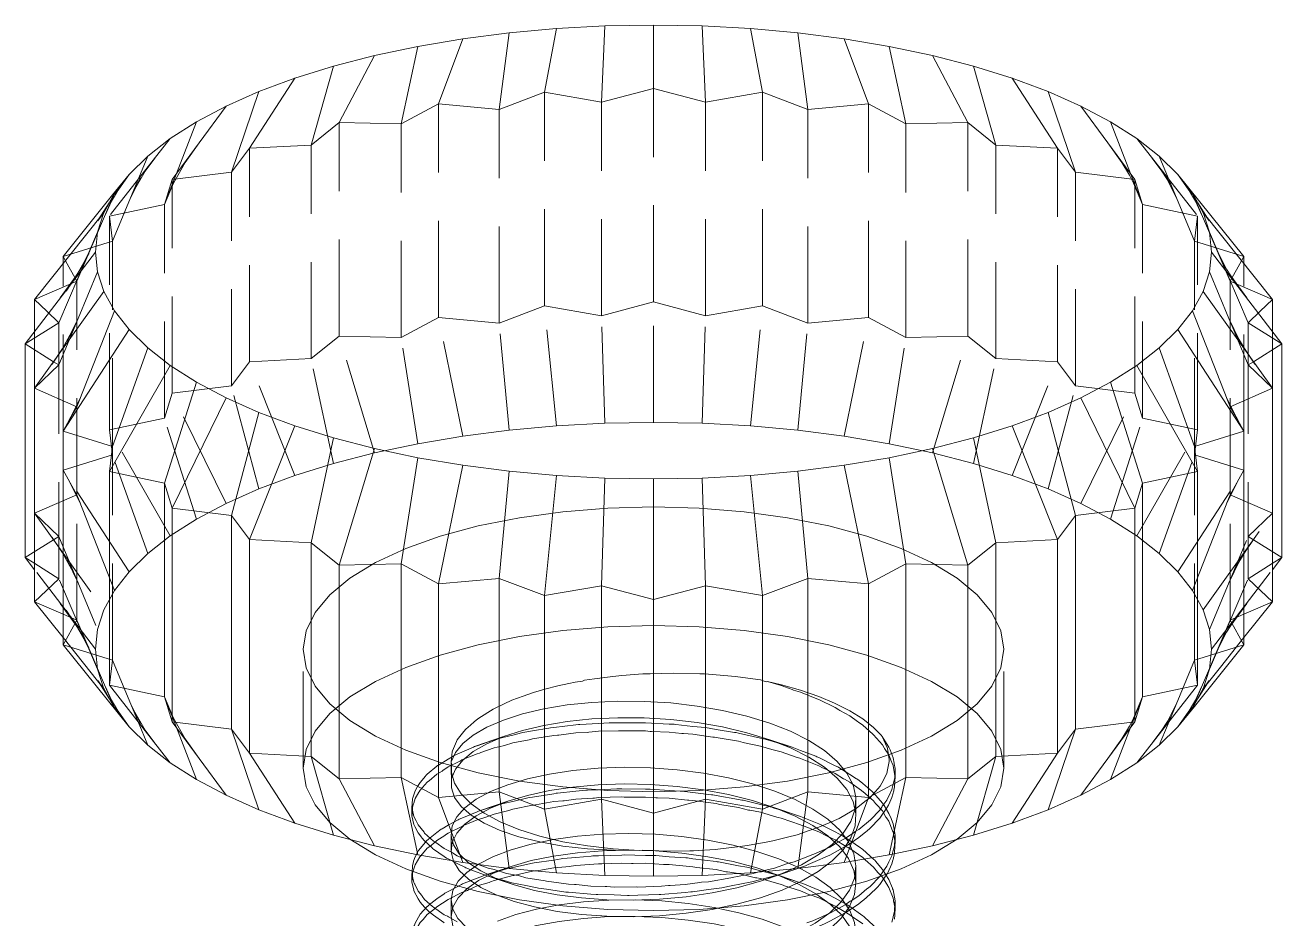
# Model space of a CAD drawing. Header units: millimetres. Extents: x 6 to 294, y 6 to 294.
# Drawn here: x 107.5 to 133.5, y 152.72 to 171.22 of the extents above; entities that cross this region are included whole.
import ezdxf

# ---------------------------------------------------------------- set-up
doc = ezdxf.new("R2010")
doc.units = ezdxf.units.MM
doc.linetypes.add('HIDDEN', pattern=[3, 2, -1])
doc.layers.add('M-VIEW', color=7, linetype='CONTINUOUS', lineweight=0)
doc.layers.add('M-VIEW-HIDD', color=8, linetype='HIDDEN', lineweight=0)

msp = doc.modelspace()

# ---------------------------------------------------------------- linework, layer by layer
at = {"layer": 'M-VIEW', "lineweight": 0}
for p, q in [((117.512, 171.057), (118.495, 171.146)), ((118.495, 171.146), (119.494, 171.199)), ((119.494, 171.199), (120.5, 171.217)), ((120.5, 171.217), (121.506, 171.199)), ((121.506, 171.199), (122.505, 171.146)), ((122.505, 171.146), (123.488, 171.057)), ((115.621, 170.777), (116.552, 170.934)), ((116.552, 170.934), (117.512, 171.057)), ((124.448, 170.934), (123.488, 171.057)), ((124.448, 170.934), (125.379, 170.777)), ((113.879, 170.368), (114.728, 170.588)), ((114.728, 170.588), (115.621, 170.777)), ((126.272, 170.588), (125.379, 170.777)), ((127.121, 170.368), (126.272, 170.588)), ((113.08, 170.119), (113.879, 170.368)), ((127.92, 170.119), (127.121, 170.368)), ((112.337, 169.842), (113.08, 170.119)), ((128.663, 169.842), (127.92, 170.119)), ((111.657, 169.54), (112.337, 169.842)), ((129.343, 169.54), (128.663, 169.842)), ((111.044, 169.215), (111.657, 169.54)), ((129.343, 169.54), (129.956, 169.215)), ((110.503, 168.869), (111.044, 169.215)), ((130.497, 168.869), (129.956, 169.215)), ((110.038, 168.506), (110.503, 168.869)), ((130.962, 168.506), (130.497, 168.869)), ((109.652, 168.128), (110.038, 168.506)), ((131.348, 168.128), (130.962, 168.506)), ((109.652, 168.127), (109.31, 167.703)), ((109.349, 167.737), (109.652, 168.128)), ((131.348, 168.128), (132.716, 166.43)), ((131.651, 167.737), (131.348, 168.128)), ((109.31, 167.703), (108.284, 166.43)), ((109.241, 167.537), (109.349, 167.737)), ((131.869, 167.337), (131.651, 167.737)), ((109.131, 167.337), (109.239, 167.535)), ((107.697, 165.54), (109.131, 167.337)), ((109, 166.931), (109.131, 167.337)), ((131.869, 167.337), (133.303, 165.54)), ((132, 166.931), (131.869, 167.337)), ((108.799, 166.463), (109, 166.931)), ((108.956, 166.522), (109, 166.931)), ((132, 166.931), (132.201, 166.462)), ((132.044, 166.522), (132, 166.931)), ((108.956, 166.522), (107.5, 164.621)), ((108.335, 166.339), (108.284, 166.43)), ((109, 166.112), (108.956, 166.522)), ((132, 166.112), (132.044, 166.522)), ((132.044, 166.522), (133.5, 164.621)), ((132.665, 166.339), (132.716, 166.43)), ((108.579, 166.066), (108.531, 165.99)), ((108.599, 165.148), (109, 166.112)), ((109.131, 165.706), (109, 166.112)), ((131.869, 165.706), (132, 166.112)), ((132, 166.112), (132.402, 165.146)), ((107.697, 163.703), (109.131, 165.706)), ((109.349, 165.306), (109.131, 165.706)), ((131.651, 165.306), (131.869, 165.706)), ((131.869, 165.706), (133.303, 163.703)), ((107.697, 164.879), (107.697, 165.54)), ((107.947, 165.3), (107.697, 165.54)), ((133.053, 165.3), (133.303, 165.54)), ((133.303, 164.879), (133.303, 165.54)), ((108.453, 164.848), (108.598, 165.148)), ((108.633, 163.48), (109.349, 165.306)), ((109.652, 164.916), (109.349, 165.306)), ((131.348, 164.916), (131.651, 165.306)), ((132.367, 163.48), (131.651, 165.306)), ((132.623, 164.693), (132.402, 165.148)), ((108.284, 162.813), (109.652, 164.916)), ((110.038, 164.537), (109.652, 164.916)), ((130.962, 164.537), (131.348, 164.916)), ((132.716, 162.813), (131.348, 164.916)), ((107.5, 160.2), (107.5, 164.621)), ((108.088, 164.252), (107.5, 164.621)), ((132.912, 164.252), (133.5, 164.621)), ((133.5, 160.2), (133.5, 164.621)), ((109.307, 162.499), (110.038, 164.537)), ((110.503, 164.174), (110.038, 164.537)), ((130.497, 164.174), (130.962, 164.537)), ((131.693, 162.499), (130.962, 164.537)), ((109.242, 161.978), (110.503, 164.174)), ((111.044, 163.829), (110.503, 164.174)), ((129.956, 163.829), (130.497, 164.174)), ((130.497, 164.174), (131.758, 161.978)), ((110.383, 161.74), (111.044, 163.829)), ((111.044, 163.829), (111.657, 163.504)), ((129.343, 163.504), (129.956, 163.829)), ((130.617, 161.74), (129.956, 163.829)), ((107.697, 159.282), (107.697, 163.703)), ((108.571, 163.321), (107.697, 163.703)), ((132.429, 163.321), (133.303, 163.703)), ((133.303, 159.282), (133.303, 163.703)), ((110.541, 161.223), (111.657, 163.504)), ((112.337, 163.202), (111.657, 163.504)), ((128.663, 163.202), (129.343, 163.504)), ((130.459, 161.223), (129.343, 163.504)), ((108.284, 162.813), (108.428, 163.069)), ((111.767, 161.07), (112.337, 163.202)), ((113.08, 162.925), (112.337, 163.202)), ((127.92, 162.925), (128.663, 163.202)), ((129.233, 161.07), (128.663, 163.202)), ((132.716, 162.813), (132.572, 163.069)), ((108.284, 158.391), (108.284, 162.813)), ((109.307, 162.499), (108.284, 162.813)), ((112.144, 160.571), (113.08, 162.925)), ((113.879, 162.675), (113.08, 162.925)), ((127.121, 162.675), (127.92, 162.925)), ((128.856, 160.571), (127.92, 162.925)), ((131.693, 162.499), (132.716, 162.813)), ((132.716, 158.391), (132.716, 162.813)), ((113.416, 160.507), (113.879, 162.675)), ((114.728, 162.455), (113.879, 162.675)), ((126.272, 162.455), (127.121, 162.675)), ((127.584, 160.507), (127.121, 162.675)), ((109.242, 161.978), (109.307, 162.499)), ((114, 160.042), (114.728, 162.455)), ((115.621, 162.266), (114.728, 162.455)), ((115.281, 160.069), (115.621, 162.266)), ((115.621, 162.266), (116.552, 162.109)), ((124.448, 162.109), (125.379, 162.266)), ((125.379, 162.266), (126.272, 162.455)), ((125.719, 160.069), (125.379, 162.266)), ((127, 160.042), (126.272, 162.455)), ((131.758, 161.978), (131.693, 162.499)), ((116.054, 159.653), (116.552, 162.109)), ((117.512, 161.986), (116.552, 162.109)), ((117.304, 159.769), (117.512, 161.986)), ((117.512, 161.986), (118.495, 161.898)), ((122.505, 161.898), (123.488, 161.986)), ((123.488, 161.986), (124.448, 162.109)), ((123.696, 159.769), (123.488, 161.986)), ((124.946, 159.653), (124.448, 162.109)), ((109.242, 157.556), (109.242, 161.978)), ((110.383, 161.74), (109.242, 161.978)), ((110.383, 157.319), (110.383, 161.74)), ((110.541, 161.223), (110.383, 161.74)), ((118.243, 159.414), (118.495, 161.898)), ((118.495, 161.898), (119.494, 161.844)), ((119.424, 159.617), (119.494, 161.844)), ((119.494, 161.844), (120.5, 161.826)), ((120.5, 161.826), (121.506, 161.844)), ((120.5, 159.334), (120.5, 161.826)), ((121.506, 161.844), (122.505, 161.898)), ((121.576, 159.617), (121.506, 161.844)), ((122.757, 159.414), (122.505, 161.898)), ((130.459, 161.223), (130.617, 161.74)), ((130.617, 161.74), (131.758, 161.978)), ((130.617, 157.319), (130.617, 161.74)), ((131.758, 157.556), (131.758, 161.978)), ((110.541, 156.801), (110.541, 161.223)), ((110.541, 161.223), (111.767, 161.07)), ((129.233, 161.07), (130.459, 161.223)), ((130.459, 156.801), (130.459, 161.223)), ((111.767, 156.648), (111.767, 161.07)), ((112.144, 160.571), (111.767, 161.07)), ((128.856, 160.571), (129.233, 161.07)), ((129.233, 156.648), (129.233, 161.07)), ((112.144, 156.149), (112.144, 160.571)), ((112.144, 160.571), (113.416, 160.507)), ((113.416, 156.085), (113.416, 160.507)), ((114, 160.042), (113.416, 160.507)), ((127, 160.042), (127.584, 160.507)), ((127.584, 160.507), (128.856, 160.571)), ((127.584, 156.085), (127.584, 160.507)), ((128.856, 156.149), (128.856, 160.571)), ((107.697, 159.942), (107.5, 160.2)), ((107.698, 160.076), (107.5, 160.2)), ((133.302, 160.076), (133.5, 160.2)), ((133.303, 159.942), (133.5, 160.2)), ((115.281, 160.069), (114, 160.042)), ((114, 155.621), (114, 160.042)), ((115.281, 155.647), (115.281, 160.069)), ((116.054, 159.653), (115.281, 160.069)), ((124.946, 159.653), (125.719, 160.069)), ((125.719, 155.647), (125.719, 160.069)), ((125.719, 160.069), (127, 160.042)), ((127, 155.621), (127, 160.042)), ((116.054, 159.653), (117.304, 159.769)), ((116.054, 155.231), (116.054, 159.653)), ((117.304, 155.348), (117.304, 159.769)), ((118.243, 159.414), (117.304, 159.769)), ((122.757, 159.414), (123.696, 159.769)), ((123.696, 155.348), (123.696, 159.769)), ((123.696, 159.769), (124.946, 159.653)), ((124.946, 155.231), (124.946, 159.653)), ((118.243, 159.414), (119.424, 159.617)), ((118.243, 154.993), (118.243, 159.414)), ((119.424, 155.196), (119.424, 159.617)), ((119.424, 159.617), (120.5, 159.334)), ((120.5, 159.334), (121.576, 159.617)), ((121.576, 155.196), (121.576, 159.617)), ((121.576, 159.617), (122.757, 159.414)), ((122.757, 154.993), (122.757, 159.414)), ((107.697, 159.282), (108.284, 158.547)), ((108.284, 159.025), (107.697, 159.282)), ((120.5, 154.912), (120.5, 159.334)), ((132.716, 158.547), (133.303, 159.282)), ((132.716, 159.025), (133.303, 159.282)), ((108.284, 158.391), (109.652, 156.694)), ((109.307, 158.077), (108.284, 158.391)), ((132.716, 158.391), (131.69, 157.119)), ((131.693, 158.077), (132.716, 158.391)), ((110.383, 157.319), (109.242, 157.556)), ((110.503, 155.952), (109.242, 157.556)), ((110.541, 156.801), (110.383, 157.319)), ((130.459, 156.801), (130.617, 157.319)), ((130.497, 155.952), (131.758, 157.556)), ((130.617, 157.319), (131.758, 157.556)), ((110.038, 156.315), (109.837, 156.799)), ((110.541, 156.801), (111.657, 155.282)), ((110.541, 156.801), (111.767, 156.648)), ((129.233, 156.648), (130.459, 156.801)), ((130.459, 156.801), (129.343, 155.282)), ((110.038, 156.315), (109.652, 156.694)), ((111.044, 155.607), (110.629, 156.681)), ((111.767, 156.648), (112.337, 154.98)), ((112.144, 156.149), (111.767, 156.648)), ((129.233, 156.648), (128.663, 154.98)), ((128.856, 156.149), (129.233, 156.648)), ((129.956, 155.607), (130.371, 156.681)), ((131.145, 156.756), (130.962, 156.315)), ((130.962, 156.315), (131.348, 156.694)), ((110.503, 155.952), (110.038, 156.315)), ((130.497, 155.952), (130.962, 156.315)), ((112.144, 156.149), (113.08, 154.703)), ((112.144, 156.149), (113.416, 156.085)), ((113.879, 154.454), (113.416, 156.085)), ((114, 155.621), (113.416, 156.085)), ((127, 155.621), (127.584, 156.085)), ((127.121, 154.454), (127.584, 156.085)), ((127.584, 156.085), (128.856, 156.149)), ((128.856, 156.149), (127.92, 154.703)), ((111.044, 155.607), (110.503, 155.952)), ((129.956, 155.607), (130.497, 155.952)), ((111.044, 155.607), (111.657, 155.282)), ((115.281, 155.647), (114, 155.621)), ((114.728, 154.233), (114, 155.621)), ((115.281, 155.647), (115.621, 154.044)), ((116.054, 155.231), (115.281, 155.647)), ((124.946, 155.231), (125.719, 155.647)), ((125.379, 154.044), (125.719, 155.647)), ((125.719, 155.647), (127, 155.621)), ((126.272, 154.233), (127, 155.621)), ((129.343, 155.282), (129.956, 155.607)), ((112.337, 154.98), (111.657, 155.282)), ((116.054, 155.231), (117.304, 155.348)), ((116.054, 155.231), (116.552, 153.888)), ((117.512, 153.764), (117.304, 155.348)), ((118.243, 154.993), (117.304, 155.348)), ((122.757, 154.993), (123.696, 155.348)), ((123.696, 155.348), (123.488, 153.764)), ((123.696, 155.348), (124.946, 155.231)), ((124.946, 155.231), (124.448, 153.888)), ((128.663, 154.98), (129.343, 155.282)), ((113.08, 154.703), (112.337, 154.98)), ((118.243, 154.993), (119.424, 155.196)), ((118.243, 154.993), (118.495, 153.676)), ((119.424, 155.196), (119.494, 153.622)), ((119.424, 155.196), (120.5, 154.912)), ((120.5, 154.912), (121.576, 155.196)), ((121.506, 153.622), (121.576, 155.196)), ((121.576, 155.196), (122.757, 154.993)), ((122.757, 154.993), (122.505, 153.676)), ((127.92, 154.703), (128.663, 154.98)), ((113.879, 154.454), (113.08, 154.703)), ((120.5, 153.604), (120.5, 154.912)), ((127.121, 154.454), (127.92, 154.703)), ((114.728, 154.233), (113.879, 154.454)), ((126.272, 154.233), (127.121, 154.454)), ((115.621, 154.044), (114.728, 154.233)), ((125.379, 154.044), (126.272, 154.233)), ((115.621, 154.044), (116.552, 153.888)), ((124.448, 153.888), (125.379, 154.044)), ((117.512, 153.764), (116.552, 153.888)), ((117.512, 153.764), (118.495, 153.676)), ((118.495, 153.676), (119.494, 153.622)), ((121.506, 153.622), (122.505, 153.676)), ((122.505, 153.676), (123.488, 153.764)), ((123.488, 153.764), (124.448, 153.888)), ((115.503, 153.486), (115.503, 153.652)), ((119.494, 153.622), (120.5, 153.604)), ((120.5, 153.604), (121.506, 153.622)), ((125.497, 152.935), (125.497, 153.098))]:
    msp.add_line(p, q, dxfattribs=at)
for points in [[(109.017, 167.194), (109.24, 167.537), (109.239, 167.535)], [(131.76, 167.537), (131.999, 167.17), (131.998, 167.17)], [(108.559, 166.031), (108.815, 166.481), (108.812, 166.476)], [(132.772, 165.572), (132.442, 166.028), (132.355, 166.167), (132.201, 166.463)], [(108.228, 165.572), (108.558, 166.028), (108.559, 166.03)], [(108.056, 164.204), (108.272, 164.523), (108.537, 165), (108.535, 164.996)], [(132.944, 164.204), (132.728, 164.523), (132.524, 164.853), (132.526, 164.85)], [(108.427, 163.067), (108.638, 163.489), (108.637, 163.488)], [(132.573, 163.067), (132.362, 163.489), (132.363, 163.488)], [(131.69, 157.118), (131.348, 156.694), (131.35, 156.698)], [(120.5, 152.893), (119.554, 152.919), (118.624, 152.994), (117.726, 153.118), (116.875, 153.289), (116.086, 153.503), (115.373, 153.757), (114.748, 154.047), (114.221, 154.368), (114.221, 154.368)], [(120.5, 152.893), (121.446, 152.919), (122.376, 152.994), (123.274, 153.118), (124.125, 153.289), (124.914, 153.503), (125.627, 153.757), (126.252, 154.047), (126.779, 154.368), (126.779, 154.368)], [(116.17, 152.806), (115.946, 152.965), (115.93, 152.981), (115.765, 153.125), (115.717, 153.193), (115.708, 153.206), (115.631, 153.295), (115.569, 153.425), (115.563, 153.437), (115.557, 153.447), (115.543, 153.472), (115.503, 153.652), (115.504, 153.673)], [(116.17, 152.639), (116.159, 152.647), (115.946, 152.799), (115.887, 152.845), (115.874, 152.857), (115.765, 152.965), (115.676, 153.07), (115.666, 153.082), (115.631, 153.134), (115.543, 153.305), (115.54, 153.317), (115.503, 153.486), (115.503, 153.488)], [(122.452, 152.099), (122.482, 152.107), (122.564, 152.128), (123, 152.238), (123.037, 152.248), (123.412, 152.371), (123.549, 152.416), (123.576, 152.425), (123.797, 152.517), (124.04, 152.621), (124.065, 152.631), (124.149, 152.675), (124.467, 152.847), (124.493, 152.862), (124.746, 153.036), (124.832, 153.1), (124.848, 153.112), (124.984, 153.233), (125.12, 153.367), (125.134, 153.381), (125.18, 153.435), (125.33, 153.644), (125.334, 153.653)], [(123.672, 152.639), (123.797, 152.679), (124.132, 152.835), (124.149, 152.843), (124.175, 152.857), (124.467, 153.013), (124.566, 153.086), (124.586, 153.098), (124.746, 153.197), (124.912, 153.341), (124.928, 153.353), (124.984, 153.395), (125.18, 153.602)], [(125.433, 152.656), (125.458, 152.759), (125.461, 152.774), (125.489, 152.875), (125.495, 153.052), (125.496, 153.066), (125.497, 153.098), (125.457, 153.32), (125.448, 153.345), (125.442, 153.36), (125.369, 153.534), (125.31, 153.636)], [(117.264, 153.211), (117.617, 153.082), (118.041, 152.968), (118.507, 152.877), (119.007, 152.812), (119.534, 152.775), (120.076, 152.767), (120.627, 152.787), (121.175, 152.838), (121.711, 152.917), (121.895, 152.955)], [(115.674, 152.816), (115.82, 152.976), (115.821, 152.976)], [(125.489, 152.714), (125.493, 152.8), (125.493, 152.815), (125.497, 152.935), (125.497, 152.936)], [(116.17, 151.439), (115.946, 151.592), (115.899, 151.64), (115.887, 151.652), (115.765, 151.754), (115.685, 151.864), (115.676, 151.876), (115.631, 151.926), (115.548, 152.095), (115.543, 152.105), (115.503, 152.279), (115.505, 152.334), (115.505, 152.347), (115.511, 152.455), (115.545, 152.572), (115.549, 152.585), (115.553, 152.595), (115.567, 152.634), (115.674, 152.816)], [(116.17, 152.806), (116.238, 152.775), (116.256, 152.765), (116.436, 152.658)], [(122.136, 151.633), (122.626, 151.762), (123.079, 151.916), (123.488, 152.093), (123.846, 152.291), (124.147, 152.506), (124.384, 152.735), (124.462, 152.845)]]:
    msp.add_lwpolyline(points, dxfattribs=at)
at = {"layer": 'M-VIEW-HIDD', "lineweight": 0}
for p, q in [((118.495, 171.146), (118.243, 169.829)), ((119.494, 171.199), (119.424, 169.626)), ((120.5, 171.217), (120.5, 169.909)), ((121.506, 171.199), (121.576, 169.626)), ((122.505, 171.146), (122.757, 169.829)), ((116.552, 170.934), (116.054, 169.59)), ((117.512, 171.057), (117.304, 169.474)), ((123.696, 169.474), (123.488, 171.057)), ((124.448, 170.934), (124.946, 169.59)), ((114.728, 170.588), (114, 169.201)), ((115.621, 170.777), (115.281, 169.174)), ((125.379, 170.777), (125.719, 169.174)), ((126.272, 170.588), (127, 169.201)), ((113.879, 170.368), (113.416, 168.736)), ((127.121, 170.368), (127.584, 168.736)), ((113.08, 170.119), (112.144, 168.672)), ((127.92, 170.119), (128.856, 168.672)), ((112.337, 169.842), (111.767, 168.173)), ((117.304, 169.474), (118.243, 169.829)), ((118.243, 165.407), (118.243, 169.829)), ((118.243, 169.829), (119.424, 169.626)), ((119.424, 169.626), (120.5, 169.909)), ((120.5, 165.488), (120.5, 169.909)), ((121.576, 169.626), (120.5, 169.909)), ((121.576, 169.626), (122.757, 169.829)), ((122.757, 165.407), (122.757, 169.829)), ((123.696, 169.474), (122.757, 169.829)), ((128.663, 169.842), (129.233, 168.173)), ((111.657, 169.54), (110.541, 168.02)), ((115.281, 169.174), (116.054, 169.59)), ((116.054, 165.169), (116.054, 169.59)), ((116.054, 169.59), (117.304, 169.474)), ((119.424, 165.204), (119.424, 169.626)), ((121.576, 165.204), (121.576, 169.626)), ((123.696, 169.474), (124.946, 169.59)), ((124.946, 165.169), (124.946, 169.59)), ((125.719, 169.174), (124.946, 169.59)), ((129.343, 169.54), (130.459, 168.02)), ((117.304, 165.052), (117.304, 169.474)), ((123.696, 165.052), (123.696, 169.474)), ((111.044, 169.215), (110.383, 167.503)), ((113.416, 168.736), (114, 169.201)), ((114, 164.779), (114, 169.201)), ((114, 169.201), (115.281, 169.174)), ((115.281, 164.752), (115.281, 169.174)), ((125.719, 169.174), (127, 169.201)), ((125.719, 164.752), (125.719, 169.174)), ((127, 164.779), (127, 169.201)), ((127.584, 168.736), (127, 169.201)), ((129.956, 169.215), (130.617, 167.503)), ((110.503, 168.869), (109.242, 167.265)), ((130.497, 168.869), (131.758, 167.265)), ((110.038, 168.506), (109.307, 166.744)), ((111.767, 168.173), (112.144, 168.672)), ((112.144, 168.672), (113.416, 168.736)), ((112.144, 164.25), (112.144, 168.672)), ((113.416, 164.315), (113.416, 168.736)), ((127.584, 164.315), (127.584, 168.736)), ((127.584, 168.736), (128.856, 168.672)), ((128.856, 164.25), (128.856, 168.672)), ((129.233, 168.173), (128.856, 168.672)), ((130.962, 168.506), (131.693, 166.744)), ((110.383, 167.503), (110.541, 168.02)), ((110.541, 168.02), (111.767, 168.173)), ((110.541, 163.599), (110.541, 168.02)), ((111.767, 163.752), (111.767, 168.173)), ((129.233, 163.752), (129.233, 168.173)), ((129.233, 168.173), (130.459, 168.02)), ((130.459, 163.599), (130.459, 168.02)), ((130.617, 167.503), (130.459, 168.02)), ((108.571, 165.922), (109.349, 167.737)), ((131.651, 167.737), (132.429, 165.922)), ((109.242, 167.265), (110.383, 167.503)), ((110.383, 163.081), (110.383, 167.503)), ((130.617, 163.081), (130.617, 167.503)), ((131.758, 167.265), (130.617, 167.503)), ((109.242, 162.844), (109.242, 167.265)), ((109.307, 166.744), (109.242, 167.265)), ((131.693, 166.744), (131.758, 167.265)), ((131.758, 162.844), (131.758, 167.265)), ((108.284, 166.43), (109.307, 166.744)), ((109.307, 162.323), (109.307, 166.744)), ((131.693, 162.323), (131.693, 166.744)), ((132.716, 166.43), (131.693, 166.744)), ((108.197, 165.059), (108.799, 166.463)), ((108.284, 162.814), (108.284, 166.43)), ((132.201, 166.462), (132.803, 165.059)), ((132.716, 162.814), (132.716, 166.43)), ((108.571, 165.922), (108.335, 166.339)), ((132.429, 165.922), (132.665, 166.339)), ((107.697, 165.54), (108.571, 165.922)), ((108.531, 165.99), (108.351, 165.713)), ((108.571, 161.5), (108.571, 165.922)), ((132.429, 161.5), (132.429, 165.922)), ((133.303, 165.54), (132.429, 165.922)), ((117.304, 165.052), (118.243, 165.407)), ((118.243, 165.407), (119.424, 165.204)), ((118.495, 162.924), (118.243, 165.407)), ((119.424, 165.204), (120.5, 165.488)), ((120.5, 162.995), (120.5, 165.488)), ((121.576, 165.204), (120.5, 165.488)), ((121.576, 165.204), (122.757, 165.407)), ((122.505, 162.924), (122.757, 165.407)), ((123.696, 165.052), (122.757, 165.407)), ((108.197, 165.059), (107.947, 165.3)), ((108.537, 165.001), (108.599, 165.148)), ((115.281, 164.752), (116.054, 165.169)), ((116.054, 165.169), (117.304, 165.052)), ((116.552, 162.712), (116.054, 165.169)), ((119.494, 162.977), (119.424, 165.204)), ((121.506, 162.977), (121.576, 165.204)), ((123.696, 165.052), (124.946, 165.169)), ((124.448, 162.712), (124.946, 165.169)), ((125.719, 164.752), (124.946, 165.169)), ((132.402, 165.146), (132.524, 164.853)), ((132.803, 165.059), (133.053, 165.3)), ((107.5, 164.621), (108.197, 165.059)), ((107.697, 163.704), (107.697, 164.879)), ((108.197, 164.184), (108.197, 165.059)), ((108.197, 164.184), (108.535, 164.996)), ((117.512, 162.835), (117.304, 165.052)), ((123.488, 162.835), (123.696, 165.052)), ((132.526, 164.85), (132.803, 164.184)), ((132.803, 164.184), (132.803, 165.059)), ((133.5, 164.621), (132.803, 165.059)), ((133.303, 163.704), (133.303, 164.879)), ((113.416, 164.315), (114, 164.779)), ((114, 164.779), (115.281, 164.752)), ((114.728, 162.366), (114, 164.779)), ((115.621, 162.555), (115.281, 164.752)), ((125.379, 162.555), (125.719, 164.752)), ((125.719, 164.752), (127, 164.779)), ((126.272, 162.366), (127, 164.779)), ((127.584, 164.315), (127, 164.779)), ((107.697, 163.703), (108.197, 164.184)), ((108.197, 164.184), (108.088, 164.252)), ((108.197, 159.762), (108.197, 164.184)), ((111.767, 163.752), (112.144, 164.25)), ((112.144, 164.25), (113.416, 164.315)), ((113.08, 161.897), (112.144, 164.25)), ((113.879, 162.146), (113.416, 164.315)), ((127.121, 162.146), (127.584, 164.315)), ((127.584, 164.315), (128.856, 164.25)), ((127.92, 161.897), (128.856, 164.25)), ((129.233, 163.752), (128.856, 164.25)), ((132.803, 164.184), (132.912, 164.252)), ((132.803, 159.762), (132.803, 164.184)), ((133.303, 163.703), (132.803, 164.184)), ((110.383, 163.081), (110.541, 163.599)), ((110.541, 163.599), (111.767, 163.752)), ((111.657, 161.318), (110.541, 163.599)), ((112.337, 161.62), (111.767, 163.752)), ((128.663, 161.62), (129.233, 163.752)), ((129.233, 163.752), (130.459, 163.599)), ((129.343, 161.318), (130.459, 163.599)), ((130.617, 163.081), (130.459, 163.599)), ((108.428, 163.069), (108.571, 163.321)), ((108.637, 163.488), (108.571, 163.321)), ((108.571, 163.321), (108.633, 163.48)), ((132.363, 163.488), (132.429, 163.321)), ((132.429, 163.321), (132.367, 163.48)), ((132.572, 163.069), (132.429, 163.321)), ((109.242, 162.844), (110.383, 163.081)), ((111.044, 160.993), (110.383, 163.081)), ((129.956, 160.993), (130.617, 163.081)), ((131.758, 162.844), (130.617, 163.081)), ((109.307, 162.323), (109.242, 162.844)), ((110.503, 160.647), (109.242, 162.844)), ((116.552, 162.712), (117.512, 162.835)), ((117.512, 162.835), (118.495, 162.924)), ((118.495, 162.924), (119.494, 162.977)), ((119.494, 162.977), (120.5, 162.995)), ((120.5, 162.995), (121.506, 162.977)), ((121.506, 162.977), (122.505, 162.924)), ((122.505, 162.924), (123.488, 162.835)), ((124.448, 162.712), (123.488, 162.835)), ((130.497, 160.647), (131.758, 162.844)), ((131.693, 162.323), (131.758, 162.844)), ((114.728, 162.366), (115.621, 162.555)), ((115.621, 162.555), (116.552, 162.712)), ((124.448, 162.712), (125.379, 162.555)), ((126.272, 162.366), (125.379, 162.555)), ((108.284, 162.008), (109.307, 162.323)), ((110.038, 160.284), (109.307, 162.323)), ((109.307, 158.077), (109.307, 162.322)), ((113.879, 162.146), (114.728, 162.366)), ((127.121, 162.146), (126.272, 162.366)), ((130.962, 160.284), (131.693, 162.323)), ((132.716, 162.008), (131.693, 162.323)), ((131.693, 158.077), (131.693, 162.322)), ((108.571, 161.5), (108.284, 162.008)), ((109.652, 159.906), (108.284, 162.008)), ((113.08, 161.897), (113.879, 162.146)), ((127.92, 161.897), (127.121, 162.146)), ((131.348, 159.906), (132.716, 162.008)), ((132.429, 161.5), (132.716, 162.008)), ((112.337, 161.62), (113.08, 161.897)), ((128.663, 161.62), (127.92, 161.897)), ((107.697, 161.118), (108.571, 161.5)), ((109.349, 159.515), (108.571, 161.5)), ((108.571, 158.9), (108.571, 161.499)), ((111.657, 161.318), (112.337, 161.62)), ((129.343, 161.318), (128.663, 161.62)), ((131.651, 159.515), (132.429, 161.5)), ((133.303, 161.118), (132.429, 161.5)), ((132.429, 158.9), (132.429, 161.499)), ((111.044, 160.993), (111.657, 161.318)), ((129.343, 161.318), (129.956, 160.993)), ((107.697, 161.118), (109.131, 159.115)), ((108.197, 160.638), (107.697, 161.118)), ((110.503, 160.647), (111.044, 160.993)), ((130.497, 160.647), (129.956, 160.993)), ((131.869, 159.115), (133.303, 161.118)), ((132.803, 160.638), (133.303, 161.118)), ((107.5, 160.2), (108.197, 160.638)), ((108.197, 160.638), (109, 158.709)), ((110.038, 160.284), (110.503, 160.647)), ((130.962, 160.284), (130.497, 160.647)), ((132, 158.709), (132.803, 160.638)), ((133.5, 160.2), (132.803, 160.638)), ((109.652, 159.906), (110.038, 160.284)), ((131.348, 159.906), (130.962, 160.284)), ((108.956, 158.3), (107.697, 159.942)), ((108.197, 159.762), (107.698, 160.076)), ((109.349, 159.515), (109.652, 159.906)), ((131.651, 159.515), (131.348, 159.906)), ((132.044, 158.3), (133.303, 159.942)), ((132.803, 159.762), (133.302, 160.076)), ((107.697, 159.282), (108.197, 159.762)), ((109, 157.891), (108.197, 159.762)), ((132, 157.891), (132.803, 159.762)), ((133.303, 159.282), (132.803, 159.762)), ((109.131, 159.115), (109.349, 159.515)), ((131.869, 159.115), (131.651, 159.515)), ((108.571, 158.9), (108.284, 159.025)), ((108.284, 158.391), (108.571, 158.9)), ((108.571, 158.9), (109.349, 157.085)), ((109, 158.709), (109.131, 159.115)), ((131.651, 157.085), (132.429, 158.9)), ((132, 158.709), (131.869, 159.115)), ((132.429, 158.9), (132.716, 159.025)), ((132.716, 158.391), (132.429, 158.9)), ((108.956, 158.3), (109, 158.709)), ((132.044, 158.3), (132, 158.709)), ((108.284, 158.547), (109.131, 157.484)), ((132.227, 157.934), (132.716, 158.547)), ((109, 157.891), (108.956, 158.3)), ((113.25, 155.842), (113.25, 158.3)), ((127.75, 155.842), (127.75, 158.3)), ((132, 157.891), (132.044, 158.3)), ((109.131, 157.484), (109, 157.891)), ((109.242, 157.556), (109.307, 158.077)), ((109.837, 156.799), (109.307, 158.077)), ((131.693, 158.077), (131.145, 156.756)), ((131.758, 157.556), (131.693, 158.077)), ((131.869, 157.484), (132, 157.891)), ((109.349, 157.085), (109.131, 157.484)), ((110.629, 156.681), (110.383, 157.319)), ((130.371, 156.681), (130.617, 157.319)), ((131.651, 157.085), (131.869, 157.484)), ((109.649, 156.698), (109.349, 157.085)), ((131.351, 156.698), (131.651, 157.085)), ((116.794, 156.288), (117.394, 156.493)), ((122.905, 156.43), (123.368, 156.273)), ((116.318, 155.431), (116.323, 155.931)), ((125.497, 155.671), (125.497, 155.837)), ((124.685, 154.899), (124.685, 155.242)), ((115.503, 154.854), (115.503, 155.02)), ((116.902, 154.957), (117.485, 155.156)), ((123.013, 155.021), (123.498, 154.857)), ((116.313, 154.108), (116.313, 154.45)), ((125.497, 154.303), (125.497, 154.471)), ((116.17, 154.175), (115.999, 154.302)), ((116.987, 153.617), (117.554, 153.809)), ((122.637, 153.776), (123.543, 153.469)), ((124.688, 153.475), (124.688, 153.818)), ((117.06, 153.613), (117.617, 153.425)), ((122.712, 153.501), (123.138, 153.648)), ((116.312, 152.772), (116.312, 153.115))]:
    msp.add_line(p, q, dxfattribs=at)
for points in [[(110.383, 167.503), (110.571, 167.95), (110.81, 168.376), (111.099, 168.78)], [(129.901, 168.78), (130.19, 168.376), (130.351, 168.112), (130.293, 168.225), (130.429, 167.95), (130.617, 167.503)], [(109.672, 167.625), (109.89, 168.057), (109.739, 167.773), (109.986, 168.196), (110.187, 168.468)], [(131.328, 167.625), (131.11, 168.057), (131.194, 167.92), (131.014, 168.196), (130.813, 168.468)], [(109.155, 167.283), (109.288, 167.571), (109.501, 167.932), (109.356, 167.708), (109.652, 168.128), (109.652, 168.127)], [(131.845, 167.283), (131.712, 167.571), (131.499, 167.932), (131.644, 167.708), (131.348, 168.128), (131.348, 168.127)], [(109.239, 167.535), (109.111, 167.302), (109.349, 167.737)], [(131.651, 167.737), (131.889, 167.302), (131.76, 167.537), (131.76, 167.537)], [(109.129, 167.335), (109.001, 167.17), (109.017, 167.194)], [(131.998, 167.17), (131.869, 167.337), (131.869, 167.337)], [(108.559, 166.03), (108.645, 166.167), (108.799, 166.463)], [(108.812, 166.476), (108.645, 166.167), (108.579, 166.066)], [(108.351, 165.713), (108.558, 166.028), (108.558, 166.028)], [(108.535, 164.996), (108.368, 164.675), (108.453, 164.848)], [(132.526, 164.85), (132.632, 164.675), (132.623, 164.693)], [(108.571, 161.5), (108.638, 161.332), (108.427, 161.754)], [(132.429, 161.5), (132.362, 161.332), (132.573, 161.754)], [(114.221, 159.774), (114.748, 160.095), (115.373, 160.385), (116.086, 160.639), (116.875, 160.854), (117.726, 161.024), (118.624, 161.148), (119.554, 161.223), (120.5, 161.249), (121.446, 161.223), (122.376, 161.148), (123.274, 161.024), (124.125, 160.854), (124.914, 160.639), (125.627, 160.385), (126.252, 160.095), (126.779, 159.774)], [(108.598, 159.673), (108.368, 160.147), (108.537, 159.821), (108.272, 160.299), (108.056, 160.617)], [(132.402, 159.673), (132.632, 160.147), (132.524, 159.969), (132.728, 160.299), (132.944, 160.617)], [(120.5, 155.351), (119.554, 155.376), (118.624, 155.451), (117.726, 155.575), (116.875, 155.746), (116.086, 155.96), (115.373, 156.215), (114.748, 156.505), (114.221, 156.825), (113.802, 157.171), (113.497, 157.537), (113.312, 157.915), (113.25, 158.3), (113.312, 158.685), (113.497, 159.063), (113.802, 159.428), (114.221, 159.774)], [(120.5, 155.351), (121.446, 155.376), (122.376, 155.451), (123.274, 155.575), (124.125, 155.746), (124.914, 155.96), (125.627, 156.215), (126.252, 156.505), (126.779, 156.825), (127.198, 157.171), (127.503, 157.537), (127.688, 157.915), (127.75, 158.3), (127.688, 158.685), (127.503, 159.063), (127.198, 159.428), (126.779, 159.774)], [(108.799, 158.358), (108.645, 158.654), (108.558, 158.794), (108.228, 159.25)], [(132.201, 158.358), (132.355, 158.654), (132.442, 158.794), (132.772, 159.25)], [(108.351, 159.109), (108.645, 158.654), (108.815, 158.34), (108.558, 158.794)], [(114.221, 157.317), (114.748, 157.637), (115.373, 157.927), (116.086, 158.182), (116.875, 158.396), (117.726, 158.567), (118.624, 158.691), (119.554, 158.766), (120.5, 158.791), (121.446, 158.766), (122.376, 158.691), (123.274, 158.567), (124.125, 158.396), (124.914, 158.182), (125.627, 157.927), (126.252, 157.637), (126.779, 157.317)], [(131.651, 157.085), (131.889, 157.519), (131.76, 157.284), (131.999, 157.652), (131.869, 157.484), (132.227, 157.934)], [(109.131, 157.484), (109.001, 157.652), (109.24, 157.284), (109.111, 157.519), (109.349, 157.085)], [(116.711, 156.732), (116.791, 156.801), (116.865, 156.862), (117.07, 156.992), (117.185, 157.062), (117.409, 157.17), (117.571, 157.245), (117.805, 157.331), (118.02, 157.408), (118.252, 157.473), (118.523, 157.547), (118.745, 157.593), (118.879, 157.62), (119.029, 157.644), (119.073, 157.659), (119.278, 157.688), (119.662, 157.741), (119.842, 157.757), (120.279, 157.791), (120.43, 157.796), (120.914, 157.808), (121.457, 157.793), (121.556, 157.791)], [(122.858, 157.633), (122.837, 157.627), (122.807, 157.635), (122.714, 157.666), (122.245, 157.732), (122.194, 157.738), (121.641, 157.784), (121.556, 157.791)], [(122.858, 157.633), (123.14, 157.551), (123.368, 157.466), (123.396, 157.457), (123.544, 157.415), (123.882, 157.273), (123.918, 157.261), (124.259, 157.098), (124.334, 157.049), (124.355, 157.037), (124.564, 156.923), (124.72, 156.803), (124.738, 156.791), (124.83, 156.733)], [(122.858, 157.633), (123.148, 157.567), (123.544, 157.456), (123.918, 157.327), (124.246, 157.189), (124.441, 157.09), (124.564, 157.027), (124.83, 156.859)], [(109.65, 156.698), (109.356, 157.114), (109.501, 156.889), (109.288, 157.25), (109.155, 157.538)], [(110.383, 157.319), (110.571, 156.872), (110.81, 156.446), (111.099, 156.041)], [(114.221, 154.368), (113.802, 154.714), (113.497, 155.079), (113.312, 155.457), (113.25, 155.842), (113.312, 156.227), (113.497, 156.606), (113.802, 156.971), (114.221, 157.317)], [(126.779, 154.368), (127.198, 154.714), (127.503, 155.079), (127.688, 155.457), (127.75, 155.842), (127.688, 156.227), (127.503, 156.606), (127.198, 156.971), (126.779, 157.317)], [(129.901, 156.041), (130.19, 156.446), (130.351, 156.71), (130.293, 156.597), (130.429, 156.872), (130.617, 157.319)], [(131.35, 156.698), (131.644, 157.114), (131.499, 156.889), (131.712, 157.25), (131.845, 157.538)], [(110.187, 156.353), (109.986, 156.625), (109.739, 157.049), (109.89, 156.764), (109.672, 157.196)], [(116.315, 155.971), (116.403, 156.162), (116.553, 156.349), (116.77, 156.526), (117.052, 156.689), (117.394, 156.836), (117.789, 156.963), (118.232, 157.068), (118.713, 157.148), (119.225, 157.201), (119.76, 157.227), (120.307, 157.223), (120.857, 157.19), (121.402, 157.127)], [(123.16, 153.66), (123.561, 153.842), (123.91, 154.044), (124.199, 154.263), (124.425, 154.496), (124.583, 154.74), (124.67, 154.989), (124.685, 155.242), (124.628, 155.493), (124.499, 155.74), (124.302, 155.978), (124.038, 156.203), (123.714, 156.413), (123.334, 156.603), (122.905, 156.772), (122.434, 156.917), (121.93, 157.036), (121.402, 157.127)], [(130.813, 156.353), (131.014, 156.625), (131.194, 156.901), (131.11, 156.764), (131.328, 157.196)], [(115.999, 154.302), (115.946, 154.333), (115.765, 154.499), (115.752, 154.519), (115.631, 154.666), (115.598, 154.739), (115.592, 154.752), (115.543, 154.841), (115.514, 154.975), (115.511, 154.987), (115.503, 155.02), (115.511, 155.2), (115.514, 155.212), (115.518, 155.225), (115.567, 155.374), (115.608, 155.449), (115.615, 155.462), (115.67, 155.547), (115.781, 155.678), (115.791, 155.69), (115.82, 155.718), (116.016, 155.881), (116.034, 155.895), (116.05, 155.906), (116.254, 156.03), (116.369, 156.097), (116.389, 156.108), (116.533, 156.173), (116.773, 156.278), (116.794, 156.288), (116.851, 156.306), (117.203, 156.424), (117.241, 156.437), (117.266, 156.445), (117.588, 156.524), (117.766, 156.569), (117.795, 156.576), (118, 156.611), (118.338, 156.671), (118.368, 156.676), (118.436, 156.683), (118.893, 156.735), (118.948, 156.742), (118.979, 156.746), (119.365, 156.766), (119.584, 156.78), (119.617, 156.782), (119.847, 156.78), (120.237, 156.782), (120.27, 156.782), (120.336, 156.778), (120.827, 156.753), (120.894, 156.75), (120.926, 156.748), (120.96, 156.744), (121.314, 156.706), (121.575, 156.68)], [(116.727, 154.87), (116.521, 155.049), (116.384, 155.237), (116.318, 155.431), (116.324, 155.626), (116.403, 155.819), (116.553, 156.006), (116.77, 156.183), (117.052, 156.347), (117.394, 156.493), (117.789, 156.621), (118.232, 156.725), (118.713, 156.805), (119.225, 156.859), (119.76, 156.884), (120.307, 156.88), (120.857, 156.847), (121.402, 156.785)], [(123.16, 153.318), (123.561, 153.5), (123.91, 153.702), (124.199, 153.921), (124.425, 154.154), (124.583, 154.397), (124.67, 154.647), (124.685, 154.899), (124.628, 155.151), (124.499, 155.397), (124.302, 155.635), (124.038, 155.86), (123.714, 156.07), (123.334, 156.261), (122.905, 156.43), (122.434, 156.575), (121.93, 156.694), (121.402, 156.785)], [(125.228, 156.495), (125.224, 156.506), (125.216, 156.515), (125.054, 156.682), (124.83, 156.859)], [(115.504, 154.87), (115.504, 154.882), (115.511, 155.035), (115.536, 155.106), (115.54, 155.119), (115.567, 155.213), (115.648, 155.342), (115.655, 155.354), (115.67, 155.384), (115.82, 155.551), (115.845, 155.569), (115.858, 155.58), (116.016, 155.716), (116.127, 155.779), (116.143, 155.791), (116.254, 155.87), (116.479, 155.977), (116.498, 155.988), (116.533, 156.01), (116.851, 156.14), (116.902, 156.153), (116.926, 156.162), (117.203, 156.26), (117.39, 156.302), (117.417, 156.31), (117.588, 156.363), (117.928, 156.428), (117.955, 156.435), (118, 156.447), (118.436, 156.517), (118.513, 156.521), (118.544, 156.525), (118.893, 156.571), (119.132, 156.58), (119.165, 156.583), (119.365, 156.605), (119.773, 156.61), (119.805, 156.612), (119.847, 156.616), (120.336, 156.612), (120.428, 156.602), (120.462, 156.601), (120.827, 156.589), (121.084, 156.558), (121.118, 156.556), (121.314, 156.545), (121.73, 156.483), (121.761, 156.481), (121.794, 156.478), (122.261, 156.397), (122.355, 156.371), (122.385, 156.364), (122.711, 156.299), (122.946, 156.225), (123.14, 156.18), (123.471, 156.064), (123.498, 156.054)], [(116.315, 155.971), (116.337, 156.182), (116.34, 156.201), (116.423, 156.393), (116.44, 156.428), (116.575, 156.6), (116.616, 156.649), (116.711, 156.732)], [(124.83, 155.524), (124.72, 155.611), (124.701, 155.623), (124.564, 155.712), (124.334, 155.855), (124.313, 155.865), (124.259, 155.892), (123.918, 156.059), (123.882, 156.076), (123.857, 156.086), (123.544, 156.206), (123.368, 156.273), (123.34, 156.282), (123.14, 156.341), (122.807, 156.44), (122.779, 156.447), (122.711, 156.461), (122.261, 156.563), (122.207, 156.576), (122.176, 156.581), (121.794, 156.643), (121.575, 156.68)], [(123.672, 153.832), (123.698, 153.844), (123.797, 153.887), (124.149, 154.043), (124.467, 154.22), (124.547, 154.267), (124.566, 154.279), (124.746, 154.407), (124.895, 154.522), (124.912, 154.535), (124.984, 154.601), (125.174, 154.797), (125.185, 154.809), (125.33, 155.018), (125.361, 155.078), (125.369, 155.092), (125.433, 155.235), (125.469, 155.37), (125.473, 155.384), (125.489, 155.453), (125.497, 155.671), (125.495, 155.682), (125.457, 155.895), (125.429, 155.96), (125.422, 155.974), (125.369, 156.114), (125.28, 156.249), (125.27, 156.263), (125.235, 156.325), (125.054, 156.53), (125.037, 156.543), (124.83, 156.733)], [(124.693, 155.005), (124.873, 155.149), (124.969, 155.222), (124.985, 155.236), (125.046, 155.303), (125.19, 155.469), (125.227, 155.533), (125.322, 155.716), (125.332, 155.761), (125.337, 155.774), (125.376, 155.981), (125.373, 156.021), (125.343, 156.245), (125.332, 156.271), (125.228, 156.495)], [(124.988, 154.773), (125.18, 154.969), (125.223, 155.036), (125.233, 155.052), (125.244, 155.066), (125.33, 155.179), (125.402, 155.339), (125.409, 155.352), (125.433, 155.397), (125.489, 155.62), (125.49, 155.644), (125.497, 155.837), (125.482, 155.928), (125.479, 155.943), (125.457, 156.057), (125.394, 156.221), (125.388, 156.235), (125.369, 156.276), (125.228, 156.495)], [(123.498, 156.054), (123.524, 156.047), (123.544, 156.041), (123.918, 155.892), (123.994, 155.85), (124.017, 155.839), (124.259, 155.73), (124.429, 155.622), (124.45, 155.611), (124.564, 155.552), (124.801, 155.377), (124.818, 155.366), (124.83, 155.359)], [(116.313, 154.45), (116.337, 154.645), (116.433, 154.837), (116.599, 155.022), (116.833, 155.196), (117.13, 155.356), (117.485, 155.498), (117.892, 155.62), (118.345, 155.719), (118.834, 155.793), (119.353, 155.84), (119.891, 155.858), (120.44, 155.847), (120.99, 155.807), (121.531, 155.738), (122.055, 155.64), (122.551, 155.514), (123.013, 155.363)], [(116.318, 155.75), (116.318, 155.431), (116.315, 155.971)], [(116.727, 155.103), (116.521, 155.311), (116.384, 155.528), (116.318, 155.75), (116.323, 155.931), (116.315, 155.971)], [(116.313, 154.108), (116.337, 154.303), (116.433, 154.495), (116.599, 154.679), (116.833, 154.853), (117.13, 155.013), (117.485, 155.156), (117.892, 155.278), (118.345, 155.377), (118.834, 155.45), (119.353, 155.497), (119.891, 155.515), (120.44, 155.505), (120.99, 155.464), (121.531, 155.395), (122.055, 155.297), (122.551, 155.172), (123.013, 155.021)], [(125.18, 153.602), (125.195, 153.625), (125.33, 153.81), (125.369, 153.899), (125.376, 153.913), (125.433, 154.025), (125.473, 154.191), (125.477, 154.204), (125.489, 154.247), (125.497, 154.471), (125.495, 154.484), (125.492, 154.499), (125.457, 154.687), (125.422, 154.781), (125.416, 154.796), (125.369, 154.904), (125.27, 155.069), (125.261, 155.082), (125.235, 155.119), (125.054, 155.329), (125.037, 155.346), (125.022, 155.359), (124.83, 155.524)], [(115.504, 153.673), (115.511, 153.826), (115.532, 153.9), (115.536, 153.913), (115.567, 154.003), (115.641, 154.135), (115.648, 154.147), (115.67, 154.179), (115.82, 154.349), (115.833, 154.36), (115.845, 154.372), (116.016, 154.507), (116.11, 154.575), (116.127, 154.587), (116.254, 154.66), (116.46, 154.772), (116.479, 154.782), (116.533, 154.805), (116.851, 154.937), (116.88, 154.948), (116.902, 154.957), (117.203, 155.051), (117.363, 155.101), (117.39, 155.109), (117.588, 155.153), (117.9, 155.226), (117.928, 155.232), (118, 155.243), (118.436, 155.313), (118.483, 155.321), (118.513, 155.326), (118.893, 155.362), (119.099, 155.384), (119.132, 155.387), (119.365, 155.395), (119.741, 155.413), (119.773, 155.414), (119.847, 155.413), (120.336, 155.407), (120.396, 155.407), (120.428, 155.407), (120.827, 155.38), (121.05, 155.367), (121.084, 155.365), (121.314, 155.336), (121.698, 155.291), (121.73, 155.287), (121.794, 155.275), (122.261, 155.192), (122.325, 155.181), (122.355, 155.176), (122.711, 155.089), (122.916, 155.04), (122.946, 155.032), (122.976, 155.023), (123.14, 154.97), (123.498, 154.857)], [(115.674, 154.015), (115.684, 154.026), (115.82, 154.184), (115.892, 154.235), (115.906, 154.247), (116.016, 154.346), (116.184, 154.446), (116.2, 154.458), (116.254, 154.498), (116.533, 154.637), (116.548, 154.642), (116.569, 154.651), (116.851, 154.772), (116.987, 154.81), (117.012, 154.819), (117.203, 154.89), (117.482, 154.957), (117.508, 154.965), (117.588, 154.991), (118, 155.075), (118.029, 155.078), (118.058, 155.083), (118.436, 155.149), (118.622, 155.162), (118.654, 155.166), (118.893, 155.201), (119.245, 155.218), (119.277, 155.222), (119.365, 155.233), (119.847, 155.245), (119.89, 155.242), (119.922, 155.242), (120.336, 155.243), (120.546, 155.225), (120.58, 155.224), (120.827, 155.219), (121.201, 155.178), (121.233, 155.176), (121.314, 155.173), (121.794, 155.108), (121.844, 155.096), (121.875, 155.091), (122.261, 155.029), (122.462, 154.975), (122.494, 154.969), (122.711, 154.928), (123.049, 154.828), (123.077, 154.821), (123.14, 154.807), (123.544, 154.671), (123.591, 154.649), (123.616, 154.639), (123.918, 154.524), (124.077, 154.439), (124.259, 154.36), (124.484, 154.222), (124.505, 154.209)], [(122.63, 152.105), (123.079, 152.258), (123.488, 152.436), (123.846, 152.633), (124.147, 152.848), (124.384, 153.078), (124.556, 153.318), (124.657, 153.566), (124.688, 153.818), (124.646, 154.069), (124.534, 154.315), (124.352, 154.555), (124.105, 154.782), (123.795, 154.995), (123.429, 155.19), (123.013, 155.363)], [(125.334, 153.653), (125.34, 153.663), (125.433, 153.864), (125.454, 153.938), (125.458, 153.952), (125.489, 154.085), (125.495, 154.232), (125.495, 154.247), (125.497, 154.303), (125.457, 154.522), (125.448, 154.542), (125.369, 154.743), (125.32, 154.815), (125.31, 154.829), (125.235, 154.957), (125.108, 155.096), (125.095, 155.109), (125.054, 155.162), (124.83, 155.359)], [(120.209, 154.139), (119.663, 154.173), (119.132, 154.232), (118.625, 154.319), (118.15, 154.432), (117.715, 154.57), (117.329, 154.73), (116.998, 154.908), (116.727, 155.103)], [(120.5, 154.134), (120.727, 154.124), (120.754, 154.123), (121.251, 154.129), (121.325, 154.13), (121.775, 154.16), (121.888, 154.168), (122.293, 154.218), (122.44, 154.237), (122.796, 154.302), (122.971, 154.336), (123.275, 154.412), (123.472, 154.464), (123.723, 154.548), (123.923, 154.617), (124.131, 154.707), (124.341, 154.801), (124.493, 154.887), (124.693, 155.005)], [(124.462, 152.845), (124.556, 152.976), (124.657, 153.224), (124.688, 153.475), (124.646, 153.726), (124.534, 153.973), (124.352, 154.212), (124.105, 154.44), (123.795, 154.652), (123.429, 154.847), (123.013, 155.021)], [(116.17, 154.012), (115.946, 154.166), (115.93, 154.178), (115.918, 154.189), (115.765, 154.334), (115.708, 154.399), (115.699, 154.412), (115.631, 154.505), (115.563, 154.631), (115.543, 154.678), (115.503, 154.854), (115.503, 154.861), (115.504, 154.87)], [(116.17, 154.175), (116.305, 154.108), (116.323, 154.099), (116.342, 154.088), (116.436, 154.029), (116.716, 153.911), (116.741, 153.898), (117.082, 153.774), (117.179, 153.752), (117.204, 153.744), (117.456, 153.664), (117.697, 153.617), (117.725, 153.61), (117.86, 153.573), (118.262, 153.507), (118.289, 153.501), (118.739, 153.44), (118.869, 153.435), (118.901, 153.432), (119.206, 153.398), (119.502, 153.394), (119.535, 153.392), (119.686, 153.379), (120.153, 153.382), (120.173, 153.381), (120.664, 153.396), (120.81, 153.414), (120.843, 153.416), (121.153, 153.432), (121.461, 153.477), (121.494, 153.48), (121.635, 153.491), (122.097, 153.57), (122.126, 153.575), (122.564, 153.662), (122.703, 153.705), (122.733, 153.712), (123, 153.773), (123.272, 153.867), (123.3, 153.874), (123.412, 153.904), (123.797, 154.054), (123.819, 154.064), (124.149, 154.209), (124.257, 154.275), (124.279, 154.287), (124.467, 154.382), (124.656, 154.516), (124.675, 154.527), (124.746, 154.569), (124.988, 154.773)], [(120.209, 154.139), (119.663, 154.141), (119.132, 154.171), (118.625, 154.229), (118.15, 154.314), (117.715, 154.423), (117.329, 154.554), (116.998, 154.704), (116.727, 154.87)], [(123.498, 154.857), (123.544, 154.839), (123.918, 154.687), (123.971, 154.665), (123.994, 154.656), (124.259, 154.52), (124.408, 154.441), (124.429, 154.43), (124.564, 154.343), (124.784, 154.193), (124.801, 154.18), (124.83, 154.157)], [(116.313, 154.45), (116.361, 154.256), (116.481, 154.066), (116.671, 153.884), (116.926, 153.715), (117.244, 153.56), (117.617, 153.425), (118.041, 153.31), (118.507, 153.22), (119.007, 153.155), (119.534, 153.118), (120.076, 153.109), (120.627, 153.13), (121.175, 153.18), (121.711, 153.259), (122.227, 153.367), (122.712, 153.501), (123.16, 153.66)], [(116.457, 153.501), (116.636, 153.684), (116.881, 153.855), (117.189, 154.012), (117.554, 154.151), (117.97, 154.269), (118.43, 154.364), (118.925, 154.433), (119.448, 154.475), (119.989, 154.488), (120.538, 154.472), (121.087, 154.426), (121.626, 154.352), (122.146, 154.249), (122.637, 154.119), (123.091, 153.963), (123.5, 153.785), (123.857, 153.586)], [(124.83, 153.989), (124.564, 154.179), (124.525, 154.198), (124.505, 154.209)], [(115.503, 153.488), (115.505, 153.541), (115.506, 153.554), (115.511, 153.666), (115.549, 153.779), (115.567, 153.841), (115.666, 154.005), (115.674, 154.015)], [(115.821, 152.976), (115.878, 153.03), (115.892, 153.042), (116.016, 153.136), (116.167, 153.241), (116.184, 153.253), (116.254, 153.291), (116.529, 153.435), (116.548, 153.444), (116.851, 153.564), (116.963, 153.608), (116.987, 153.617), (117.203, 153.68), (117.456, 153.755), (117.482, 153.763), (117.588, 153.785), (118, 153.874), (118.029, 153.881), (118.436, 153.94), (118.59, 153.964), (118.622, 153.969), (118.893, 153.991), (119.212, 154.021), (119.245, 154.024), (119.365, 154.027), (119.847, 154.043), (119.89, 154.045), (120.336, 154.035), (120.512, 154.033), (120.546, 154.032), (120.827, 154.009), (121.167, 153.986), (121.201, 153.983), (121.314, 153.967), (121.794, 153.906), (121.814, 153.903), (121.844, 153.899), (122.261, 153.82), (122.431, 153.789), (122.462, 153.783), (122.711, 153.718), (123.019, 153.641), (123.049, 153.633), (123.14, 153.602), (123.544, 153.469), (123.567, 153.461), (123.591, 153.453), (123.918, 153.315), (124.054, 153.257), (124.077, 153.246), (124.101, 153.233), (124.259, 153.149), (124.505, 153.014)], [(116.17, 154.012), (116.22, 153.98), (116.238, 153.969), (116.436, 153.868), (116.596, 153.79), (116.617, 153.779), (116.741, 153.733), (117.037, 153.621), (117.06, 153.613), (117.082, 153.607), (117.456, 153.502), (117.54, 153.478), (117.567, 153.47), (117.86, 153.411), (118.093, 153.362), (118.123, 153.356), (118.289, 153.335), (118.689, 153.278), (118.718, 153.274), (118.739, 153.273), (119.206, 153.236), (119.315, 153.227), (119.347, 153.224), (119.686, 153.218), (119.961, 153.209), (119.995, 153.208), (120.173, 153.215), (120.619, 153.227), (120.651, 153.228), (121.153, 153.27), (121.272, 153.279), (121.305, 153.282), (121.635, 153.329), (121.911, 153.366), (121.944, 153.371), (122.107, 153.404), (122.532, 153.488), (122.564, 153.495), (123, 153.611), (123.11, 153.64), (123.138, 153.648), (123.645, 153.823), (123.672, 153.832)], [(116.313, 154.108), (116.361, 153.913), (116.481, 153.723), (116.671, 153.542), (116.926, 153.372), (117.244, 153.218), (117.264, 153.211)], [(116.457, 153.158), (116.636, 153.341), (116.881, 153.513), (117.189, 153.67), (117.554, 153.809), (117.97, 153.927), (118.43, 154.021), (118.925, 154.09), (119.448, 154.132), (119.989, 154.145), (120.538, 154.129), (121.087, 154.084), (121.626, 154.009), (122.146, 153.906), (122.637, 153.776), (123.091, 153.621), (123.5, 153.442), (123.857, 153.243)], [(120.209, 154.139), (120.281, 154.143), (120.5, 154.134)], [(125.31, 153.636), (125.301, 153.65), (125.235, 153.747), (125.095, 153.915), (125.083, 153.927), (125.054, 153.957), (124.83, 154.157)], [(125.497, 152.936), (125.467, 153.097), (125.464, 153.111), (125.457, 153.153), (125.369, 153.37), (125.355, 153.39), (125.346, 153.403), (125.235, 153.586), (125.155, 153.671), (125.142, 153.684), (125.054, 153.793), (124.878, 153.943), (124.863, 153.956), (124.83, 153.989)], [(116.651, 153.312), (116.673, 153.321), (116.851, 153.403), (117.101, 153.478), (117.125, 153.487), (117.203, 153.518), (117.588, 153.618), (117.608, 153.621), (117.635, 153.627), (118, 153.708), (118.17, 153.728), (118.201, 153.734), (118.436, 153.779), (118.769, 153.809), (118.8, 153.814), (118.893, 153.829), (119.365, 153.86), (119.398, 153.859), (119.43, 153.86), (119.847, 153.878), (120.048, 153.868), (120.082, 153.868), (120.336, 153.874), (120.704, 153.847), (120.737, 153.847), (120.827, 153.847), (121.314, 153.801), (121.358, 153.792), (121.39, 153.788), (121.794, 153.741), (121.995, 153.697), (122.028, 153.692), (122.261, 153.659), (122.608, 153.573), (122.638, 153.568), (122.711, 153.555), (123.14, 153.436), (123.185, 153.418), (123.212, 153.409), (123.544, 153.304), (123.712, 153.228), (123.739, 153.218), (123.918, 153.154), (124.188, 153.016), (124.21, 153.007), (124.259, 152.987), (124.564, 152.808), (124.599, 152.78), (124.617, 152.767), (124.83, 152.622)], [(117.545, 152.078), (117.183, 152.216), (116.876, 152.374), (116.632, 152.546), (116.455, 152.729), (116.347, 152.92), (116.312, 153.115), (116.349, 153.31), (116.457, 153.501)], [(122.977, 150.85), (123.398, 151.022), (123.77, 151.216), (124.085, 151.429), (124.338, 151.656), (124.525, 151.896), (124.642, 152.143), (124.687, 152.395), (124.661, 152.647), (124.562, 152.896), (124.393, 153.138), (124.157, 153.369), (123.857, 153.586)], [(115.503, 152.119), (115.508, 152.228), (115.509, 152.241), (115.511, 152.294), (115.567, 152.467), (115.574, 152.479), (115.67, 152.645), (115.723, 152.696), (115.733, 152.709), (115.82, 152.814), (115.955, 152.918), (115.968, 152.93), (116.016, 152.974), (116.254, 153.124), (116.533, 153.271), (116.629, 153.304), (116.651, 153.312)], [(116.375, 152.529), (116.347, 152.578), (116.312, 152.772), (116.349, 152.967), (116.457, 153.158)], [(121.895, 152.955), (122.227, 153.024), (122.712, 153.158), (123.16, 153.318)], [(124.466, 151.478), (124.525, 151.553), (124.642, 151.801), (124.687, 152.053), (124.661, 152.305), (124.562, 152.554), (124.393, 152.796), (124.157, 153.027), (123.857, 153.243)], [(117.272, 152.677), (117.65, 152.812), (118.077, 152.924), (118.546, 153.013), (119.049, 153.075), (119.577, 153.11), (120.121, 153.116), (120.671, 153.093), (121.219, 153.041), (121.754, 152.959), (122.267, 152.85), (122.75, 152.713), (123.194, 152.552), (123.591, 152.368), (123.935, 152.165), (124.22, 151.944), (124.44, 151.71), (124.592, 151.467)], [(124.83, 152.786), (124.564, 152.975), (124.505, 153.014)], [(117.272, 152.335), (117.65, 152.469), (118.077, 152.582), (118.546, 152.67), (119.049, 152.733), (119.577, 152.768), (120.121, 152.774), (120.671, 152.751), (121.219, 152.698), (121.754, 152.617), (122.267, 152.507), (122.75, 152.371), (123.194, 152.21), (123.591, 152.026), (123.935, 151.822), (124.22, 151.602), (124.44, 151.368), (124.592, 151.124)], [(125.316, 152.254), (125.235, 152.377), (125.142, 152.492), (125.13, 152.505), (125.054, 152.584), (124.863, 152.76), (124.849, 152.772), (124.83, 152.786)]]:
    msp.add_lwpolyline(points, dxfattribs=at)

doc.saveas('drawing.dxf')
